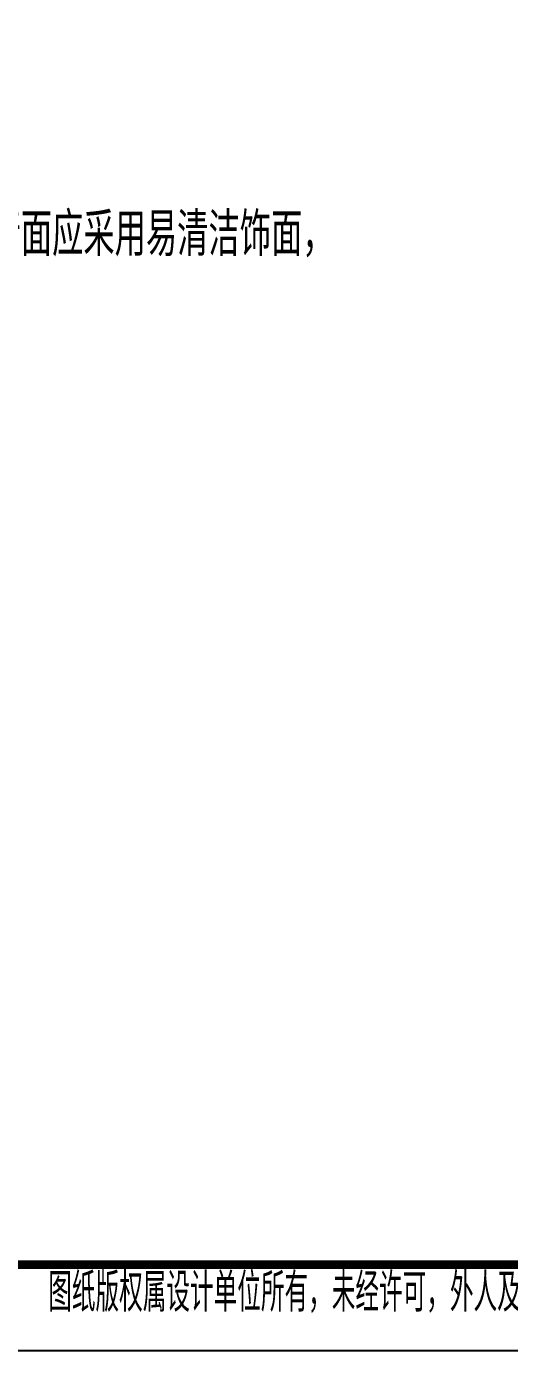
# Model space of a CAD drawing. Extents: x -1041549 to 749950, y -354245 to 17554.
# Drawn here: x -807554 to -801923, y -142205 to -126789 of the extents above; entities that cross this region are included whole.
import ezdxf

# ---------------------------------------------------------------- set-up
doc = ezdxf.new("R2010")
doc.units = 0
doc.header["$LTSCALE"] = 1000
doc.header["$MEASUREMENT"] = 0
for name, color, linetype in [('14', 1, 'Continuous'), ('PUB_TEXT', 7, 'Continuous'), ('PUB_TITLE', 4, 'Continuous')]:
    doc.layers.add(name, color=color, linetype=linetype)
doc.styles.add('_TCH_SPACE', font='SIMPLEX', dxfattribs={"height": 5, "bigfont": 'GBCBIG'})
doc.styles.add('hztxt', font='romand_pkpm', dxfattribs={"bigfont": 'gbcbig'})

# ---------------------------------------------------------------- blocks, each defined once
blk = doc.blocks.new('TUQ')
at = {"layer": '14', "style": 'hztxt', "width": 0.85}
blk.add_text('图纸版权属设计单位所有，未经许可，外人及外单位不得翻印复制作为其他工程之用。', height=450, rotation=359.9997, dxfattribs=at).set_placement((-14838, -548))

msp = doc.modelspace()

# ---------------------------------------------------------------- linework, layer by layer
at = {"layer": 'PUB_TITLE'}
msp.add_lwpolyline([(-850861.7, -142205.3), (-791461.7, -142205.3), (-791461.7, -100205.3), (-850861.7, -100205.3)], close=True, dxfattribs=at)
at = {"layer": 'PUB_TITLE', "const_width": 100}
msp.add_lwpolyline([(-848361.7, -141205.3), (-792461.7, -141205.3), (-792461.7, -101205.3), (-848361.7, -101205.3)], close=True, dxfattribs=at)

# ---------------------------------------------------------------- block references
at = {"layer": '14'}
msp.add_blockref('TUQ', (-792461.7, -141205.3), dxfattribs=at)

# ---------------------------------------------------------------- texts
at = {"layer": 'PUB_TEXT', "color": 2, "extrusion": (0, -0.0004848, 1), "style": '_TCH_SPACE'}
msp.add_text('设置的垃圾收集间应满足垃圾分类储存要求，应有采取通风、防蚊蝇等措施，地面、墙面应采用易清洁饰面，', height=506.383, dxfattribs=at).set_placement((-821474.2, -129461.4, 72.4))

doc.saveas('drawing.dxf')
